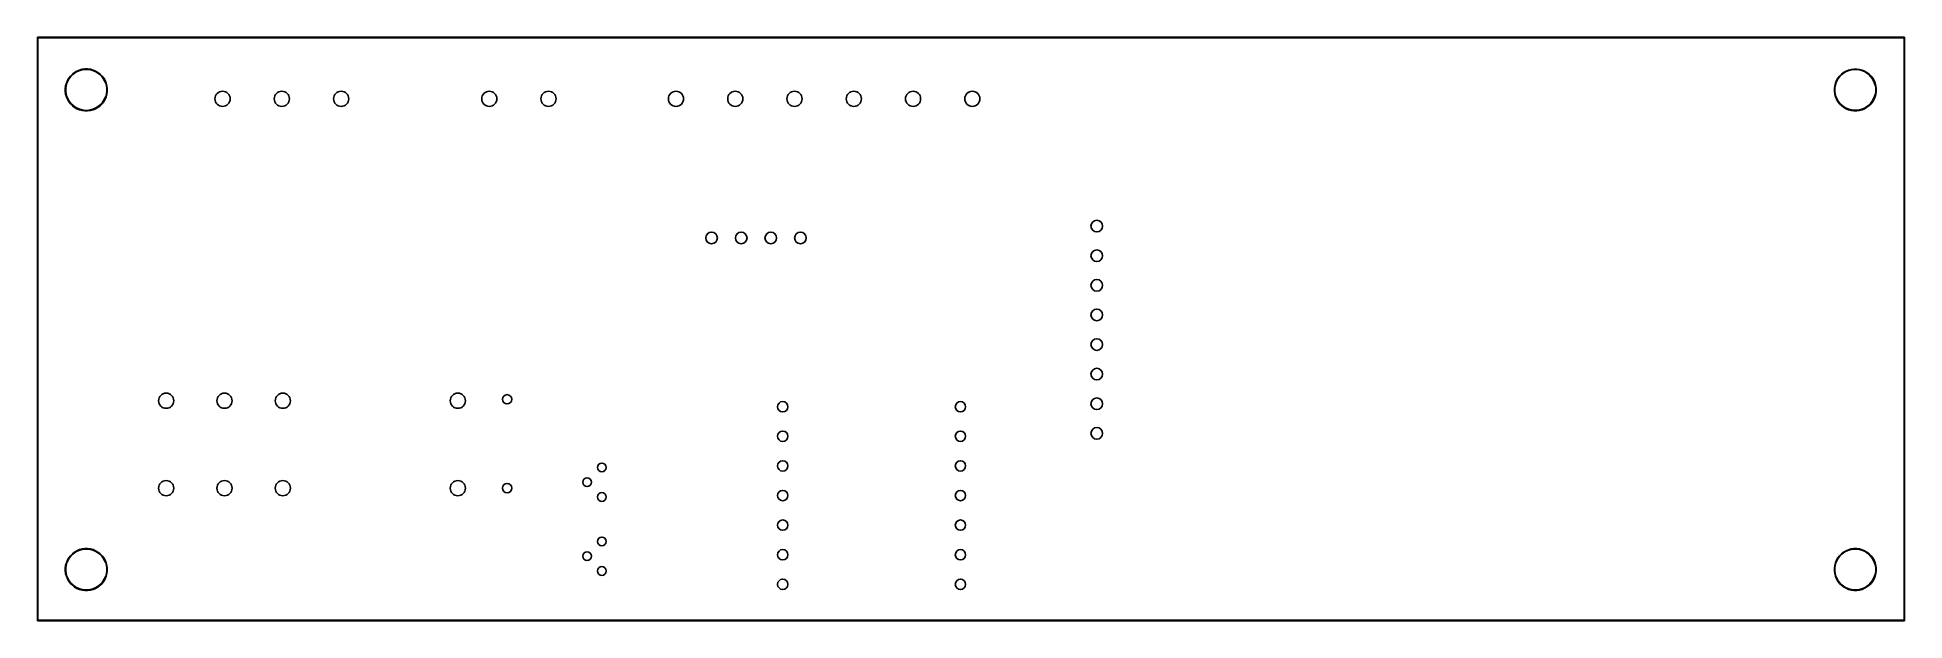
# Model space of a CAD drawing. Extents: x 68 to 228, y -124 to -74.
import ezdxf

# ---------------------------------------------------------------- set-up
doc = ezdxf.new("R2010")
doc.units = 0
doc.layers.add('BLACK', color=7, linetype='CONTINUOUS')

msp = doc.modelspace()

# ---------------------------------------------------------------- linework, layer by layer
at = {"layer": 'BLACK', "linetype": 'CONTINUOUS'}
for p, q in [((67.689, -74.379), (67.690903, -74.369433)), ((67.689, -124.379), (67.689, -74.379)), ((67.690903, -74.369433), (67.704433, -74.355903)), ((67.704433, -74.355903), (67.714, -74.354)), ((67.714, -74.354), (227.714, -74.354)), ((67.739, -74.404), (67.739, -124.354)), ((227.689, -74.404), (67.739, -74.404)), ((227.689, -124.354), (227.689, -74.404)), ((227.714, -74.354), (227.723567, -74.355903)), ((227.723567, -74.355903), (227.737097, -74.369433)), ((227.737097, -74.369433), (227.739, -74.379)), ((227.739, -74.379), (227.739, -124.379)), ((70.113644, -78.515252), (70.174685, -78.287445)), ((70.21847, -78.302308), (70.158995, -78.524273)), ((70.174685, -78.287445), (70.264938, -78.069553)), ((70.306409, -78.090004), (70.21847, -78.302308)), ((70.264938, -78.069553), (70.38286, -77.865307)), ((70.421307, -77.890996), (70.306409, -78.090004)), ((70.38286, -77.865307), (70.526433, -77.678199)), ((70.561197, -77.708687), (70.421307, -77.890996)), ((70.526433, -77.678199), (70.693199, -77.511433)), ((70.723687, -77.546197), (70.561197, -77.708687)), ((70.693199, -77.511433), (70.880307, -77.36786)), ((70.905996, -77.406307), (70.723687, -77.546197)), ((70.880307, -77.36786), (71.084553, -77.249938)), ((71.105004, -77.291409), (70.905996, -77.406307)), ((71.084553, -77.249938), (71.302445, -77.159685)), ((71.317308, -77.20347), (71.105004, -77.291409)), ((71.302445, -77.159685), (71.530252, -77.098644)), ((71.539273, -77.143995), (71.317308, -77.20347)), ((71.530252, -77.098644), (71.764078, -77.06786)), ((71.767102, -77.114), (71.539273, -77.143995)), ((71.764078, -77.06786), (71.999922, -77.06786)), ((71.996898, -77.114), (71.767102, -77.114)), ((72.224727, -77.143995), (71.996898, -77.114)), ((71.999922, -77.06786), (72.233748, -77.098644)), ((72.446692, -77.20347), (72.224727, -77.143995)), ((72.233748, -77.098644), (72.461555, -77.159685)), ((72.658996, -77.291409), (72.446692, -77.20347)), ((72.461555, -77.159685), (72.679447, -77.249938)), ((72.858004, -77.406307), (72.658996, -77.291409)), ((72.679447, -77.249938), (72.883693, -77.36786)), ((73.040313, -77.546197), (72.858004, -77.406307)), ((72.883693, -77.36786), (73.070801, -77.511433)), ((73.202803, -77.708687), (73.040313, -77.546197)), ((73.070801, -77.511433), (73.237567, -77.678199)), ((73.342693, -77.890996), (73.202803, -77.708687)), ((73.237567, -77.678199), (73.38114, -77.865307)), ((73.457591, -78.090004), (73.342693, -77.890996)), ((73.38114, -77.865307), (73.499062, -78.069553)), ((73.54553, -78.302308), (73.457591, -78.090004)), ((73.499062, -78.069553), (73.589315, -78.287445)), ((73.605005, -78.524273), (73.54553, -78.302308)), ((73.589315, -78.287445), (73.650356, -78.515252)), ((221.746972, -78.516424), (221.807809, -78.289376)), ((221.851607, -78.304243), (221.792335, -78.525448)), ((221.807809, -78.289376), (221.897762, -78.072211)), ((221.939244, -78.092667), (221.851607, -78.304243)), ((221.897762, -78.072211), (222.015291, -77.868645)), ((222.053748, -77.894341), (221.939244, -78.092667)), ((222.015291, -77.868645), (222.158385, -77.682161)), ((222.193159, -77.712657), (222.053748, -77.894341)), ((222.158385, -77.682161), (222.324596, -77.51595)), ((222.355092, -77.550724), (222.193159, -77.712657)), ((222.324596, -77.51595), (222.51108, -77.372856)), ((222.536776, -77.411313), (222.355092, -77.550724)), ((222.51108, -77.372856), (222.714646, -77.255327)), ((222.735102, -77.296809), (222.536776, -77.411313)), ((222.714646, -77.255327), (222.931811, -77.165374)), ((222.946678, -77.209172), (222.735102, -77.296809)), ((222.931811, -77.165374), (223.158859, -77.104537)), ((223.167883, -77.1499), (222.946678, -77.209172)), ((223.158859, -77.104537), (223.391906, -77.073855)), ((223.394931, -77.120008), (223.167883, -77.1499)), ((223.391906, -77.073855), (223.626964, -77.073855)), ((223.623939, -77.120008), (223.394931, -77.120008)), ((223.850987, -77.1499), (223.623939, -77.120008)), ((223.626964, -77.073855), (223.860011, -77.104537)), ((224.072192, -77.209172), (223.850987, -77.1499)), ((223.860011, -77.104537), (224.087059, -77.165374)), ((224.283768, -77.296809), (224.072192, -77.209172)), ((224.087059, -77.165374), (224.304224, -77.255327)), ((224.482094, -77.411313), (224.283768, -77.296809)), ((224.304224, -77.255327), (224.50779, -77.372856)), ((224.663778, -77.550724), (224.482094, -77.411313)), ((224.50779, -77.372856), (224.694274, -77.51595)), ((224.825711, -77.712657), (224.663778, -77.550724)), ((224.694274, -77.51595), (224.860485, -77.682161)), ((224.965122, -77.894341), (224.825711, -77.712657)), ((224.860485, -77.682161), (225.003579, -77.868645)), ((225.079626, -78.092667), (224.965122, -77.894341)), ((225.003579, -77.868645), (225.121108, -78.072211)), ((225.167263, -78.304243), (225.079626, -78.092667)), ((225.121108, -78.072211), (225.211061, -78.289376)), ((225.226535, -78.525448), (225.167263, -78.304243)), ((225.211061, -78.289376), (225.271898, -78.516424)), ((70.08286, -78.749078), (70.113644, -78.515252)), ((70.08286, -78.752102), (70.08286, -78.749078)), ((70.08286, -78.984922), (70.08286, -78.752102)), ((70.113644, -79.218748), (70.08286, -78.984922)), ((70.174685, -79.446555), (70.113644, -79.218748)), ((70.158995, -78.524273), (70.129, -78.752102)), ((70.129, -78.752102), (70.129, -78.981898)), ((70.129, -78.981898), (70.158995, -79.209727)), ((70.158995, -79.209727), (70.21847, -79.431692)), ((70.264938, -79.664447), (70.174685, -79.446555)), ((70.21847, -79.431692), (70.306409, -79.643996)), ((70.38286, -79.868693), (70.264938, -79.664447)), ((70.306409, -79.643996), (70.421307, -79.843004)), ((70.526433, -80.055801), (70.38286, -79.868693)), ((70.421307, -79.843004), (70.561197, -80.025313)), ((73.202803, -80.025313), (73.342693, -79.843004)), ((73.38114, -79.868693), (73.237567, -80.055801)), ((73.342693, -79.843004), (73.457591, -79.643996)), ((73.499062, -79.664447), (73.38114, -79.868693)), ((73.457591, -79.643996), (73.54553, -79.431692)), ((73.589315, -79.446555), (73.499062, -79.664447)), ((73.54553, -79.431692), (73.605005, -79.209727)), ((73.650356, -79.218748), (73.589315, -79.446555)), ((73.635, -78.752102), (73.605005, -78.524273)), ((73.605005, -79.209727), (73.635, -78.981898)), ((73.635, -78.981898), (73.635, -78.752102)), ((73.650356, -78.515252), (73.68114, -78.749078)), ((73.68114, -78.984922), (73.650356, -79.218748)), ((73.68114, -78.749078), (73.68114, -78.984922)), ((221.71629, -78.749471), (221.746972, -78.516424)), ((221.71629, -78.752496), (221.71629, -78.749471)), ((221.71629, -78.984529), (221.71629, -78.752496)), ((221.746972, -79.217576), (221.71629, -78.984529)), ((221.807809, -79.444624), (221.746972, -79.217576)), ((221.792335, -78.525448), (221.762443, -78.752496)), ((221.762443, -78.752496), (221.762443, -78.981504)), ((221.762443, -78.981504), (221.792335, -79.208552)), ((221.792335, -79.208552), (221.851607, -79.429757)), ((221.897762, -79.661789), (221.807809, -79.444624)), ((221.851607, -79.429757), (221.939244, -79.641333)), ((222.015291, -79.865355), (221.897762, -79.661789)), ((221.939244, -79.641333), (222.053748, -79.839659)), ((222.158385, -80.051839), (222.015291, -79.865355)), ((222.053748, -79.839659), (222.193159, -80.021343)), ((222.193159, -80.021343), (222.355092, -80.183276)), ((224.663778, -80.183276), (224.825711, -80.021343)), ((224.825711, -80.021343), (224.965122, -79.839659)), ((225.003579, -79.865355), (224.860485, -80.051839)), ((224.965122, -79.839659), (225.079626, -79.641333)), ((225.121108, -79.661789), (225.003579, -79.865355)), ((225.079626, -79.641333), (225.167263, -79.429757)), ((225.211061, -79.444624), (225.121108, -79.661789)), ((225.167263, -79.429757), (225.226535, -79.208552)), ((225.271898, -79.217576), (225.211061, -79.444624)), ((225.256427, -78.752496), (225.226535, -78.525448)), ((225.226535, -79.208552), (225.256427, -78.981504)), ((225.256427, -78.981504), (225.256427, -78.752496)), ((225.271898, -78.516424), (225.30258, -78.749471)), ((225.30258, -78.984529), (225.271898, -79.217576)), ((225.30258, -78.749471), (225.30258, -78.984529)), ((70.693199, -80.222567), (70.526433, -80.055801)), ((70.561197, -80.025313), (70.723687, -80.187803)), ((70.880307, -80.36614), (70.693199, -80.222567)), ((70.723687, -80.187803), (70.905996, -80.327693)), ((71.084553, -80.484062), (70.880307, -80.36614)), ((70.905996, -80.327693), (71.105004, -80.442591)), ((71.302445, -80.574315), (71.084553, -80.484062)), ((71.105004, -80.442591), (71.317308, -80.53053)), ((71.530252, -80.635356), (71.302445, -80.574315)), ((71.317308, -80.53053), (71.539273, -80.590005)), ((71.764078, -80.66614), (71.530252, -80.635356)), ((71.539273, -80.590005), (71.767102, -80.62)), ((71.999922, -80.66614), (71.764078, -80.66614)), ((71.767102, -80.62), (71.996898, -80.62)), ((71.996898, -80.62), (72.224727, -80.590005)), ((72.233748, -80.635356), (71.999922, -80.66614)), ((72.224727, -80.590005), (72.446692, -80.53053)), ((72.461555, -80.574315), (72.233748, -80.635356)), ((72.446692, -80.53053), (72.658996, -80.442591)), ((72.679447, -80.484062), (72.461555, -80.574315)), ((72.658996, -80.442591), (72.858004, -80.327693)), ((72.883693, -80.36614), (72.679447, -80.484062)), ((72.858004, -80.327693), (73.040313, -80.187803)), ((73.070801, -80.222567), (72.883693, -80.36614)), ((73.040313, -80.187803), (73.202803, -80.025313)), ((73.237567, -80.055801), (73.070801, -80.222567)), ((222.324596, -80.21805), (222.158385, -80.051839)), ((222.51108, -80.361144), (222.324596, -80.21805)), ((222.355092, -80.183276), (222.536776, -80.322687)), ((222.714646, -80.478673), (222.51108, -80.361144)), ((222.536776, -80.322687), (222.735102, -80.437191)), ((222.931811, -80.568626), (222.714646, -80.478673)), ((222.735102, -80.437191), (222.946678, -80.524828)), ((223.158859, -80.629463), (222.931811, -80.568626)), ((222.946678, -80.524828), (223.167883, -80.5841)), ((223.391906, -80.660145), (223.158859, -80.629463)), ((223.167883, -80.5841), (223.394931, -80.613992)), ((223.626964, -80.660145), (223.391906, -80.660145)), ((223.394931, -80.613992), (223.623939, -80.613992)), ((223.623939, -80.613992), (223.850987, -80.5841)), ((223.860011, -80.629463), (223.626964, -80.660145)), ((223.850987, -80.5841), (224.072192, -80.524828)), ((224.087059, -80.568626), (223.860011, -80.629463)), ((224.072192, -80.524828), (224.283768, -80.437191)), ((224.304224, -80.478673), (224.087059, -80.568626)), ((224.283768, -80.437191), (224.482094, -80.322687)), ((224.50779, -80.361144), (224.304224, -80.478673)), ((224.482094, -80.322687), (224.663778, -80.183276)), ((224.694274, -80.21805), (224.50779, -80.361144)), ((224.860485, -80.051839), (224.694274, -80.21805)), ((70.880307, -118.51586), (71.084553, -118.397938)), ((71.084553, -118.397938), (71.302445, -118.307685)), ((71.317308, -118.35147), (71.105004, -118.439409)), ((71.302445, -118.307685), (71.530252, -118.246644)), ((71.539273, -118.291995), (71.317308, -118.35147)), ((71.530252, -118.246644), (71.764078, -118.21586)), ((71.767102, -118.262), (71.539273, -118.291995)), ((71.764078, -118.21586), (71.999922, -118.21586)), ((71.996898, -118.262), (71.767102, -118.262)), ((72.224727, -118.291995), (71.996898, -118.262)), ((71.999922, -118.21586), (72.233748, -118.246644)), ((72.446692, -118.35147), (72.224727, -118.291995)), ((72.233748, -118.246644), (72.461555, -118.307685)), ((72.658996, -118.439409), (72.446692, -118.35147)), ((72.461555, -118.307685), (72.679447, -118.397938)), ((72.679447, -118.397938), (72.883693, -118.51586)), ((222.51108, -118.520856), (222.714646, -118.403327)), ((222.714646, -118.403327), (222.931811, -118.313374)), ((222.946678, -118.357172), (222.735102, -118.444809)), ((222.931811, -118.313374), (223.158859, -118.252537)), ((223.167883, -118.2979), (222.946678, -118.357172)), ((223.158859, -118.252537), (223.391906, -118.221855)), ((223.394931, -118.268008), (223.167883, -118.2979)), ((223.391906, -118.221855), (223.626964, -118.221855)), ((223.623939, -118.268008), (223.394931, -118.268008)), ((223.850987, -118.2979), (223.623939, -118.268008)), ((223.626964, -118.221855), (223.860011, -118.252537)), ((224.072192, -118.357172), (223.850987, -118.2979)), ((223.860011, -118.252537), (224.087059, -118.313374)), ((224.283768, -118.444809), (224.072192, -118.357172)), ((224.087059, -118.313374), (224.304224, -118.403327)), ((224.304224, -118.403327), (224.50779, -118.520856)), ((70.08286, -119.897078), (70.113644, -119.663252)), ((70.08286, -119.900102), (70.08286, -119.897078)), ((70.08286, -120.132922), (70.08286, -119.900102)), ((70.113644, -119.663252), (70.174685, -119.435445)), ((70.158995, -119.672273), (70.129, -119.900102)), ((70.129, -119.900102), (70.129, -120.129898)), ((70.21847, -119.450308), (70.158995, -119.672273)), ((70.174685, -119.435445), (70.264938, -119.217553)), ((70.306409, -119.238004), (70.21847, -119.450308)), ((70.264938, -119.217553), (70.38286, -119.013307)), ((70.421307, -119.038996), (70.306409, -119.238004)), ((70.38286, -119.013307), (70.526433, -118.826199)), ((70.561197, -118.856687), (70.421307, -119.038996)), ((70.526433, -118.826199), (70.693199, -118.659433)), ((70.723687, -118.694197), (70.561197, -118.856687)), ((70.693199, -118.659433), (70.880307, -118.51586)), ((70.905996, -118.554307), (70.723687, -118.694197)), ((71.105004, -118.439409), (70.905996, -118.554307)), ((72.858004, -118.554307), (72.658996, -118.439409)), ((73.040313, -118.694197), (72.858004, -118.554307)), ((72.883693, -118.51586), (73.070801, -118.659433)), ((73.202803, -118.856687), (73.040313, -118.694197)), ((73.070801, -118.659433), (73.237567, -118.826199)), ((73.342693, -119.038996), (73.202803, -118.856687)), ((73.237567, -118.826199), (73.38114, -119.013307)), ((73.457591, -119.238004), (73.342693, -119.038996)), ((73.38114, -119.013307), (73.499062, -119.217553)), ((73.54553, -119.450308), (73.457591, -119.238004)), ((73.499062, -119.217553), (73.589315, -119.435445)), ((73.605005, -119.672273), (73.54553, -119.450308)), ((73.589315, -119.435445), (73.650356, -119.663252)), ((73.635, -119.900102), (73.605005, -119.672273)), ((73.635, -120.129898), (73.635, -119.900102)), ((73.650356, -119.663252), (73.68114, -119.897078)), ((73.68114, -119.897078), (73.68114, -120.132922)), ((221.71629, -119.897471), (221.746972, -119.664424)), ((221.71629, -119.900496), (221.71629, -119.897471)), ((221.71629, -120.132529), (221.71629, -119.900496)), ((221.746972, -119.664424), (221.807809, -119.437376)), ((221.792335, -119.673448), (221.762443, -119.900496)), ((221.762443, -119.900496), (221.762443, -120.129504)), ((221.851607, -119.452243), (221.792335, -119.673448)), ((221.807809, -119.437376), (221.897762, -119.220211)), ((221.939244, -119.240667), (221.851607, -119.452243)), ((221.897762, -119.220211), (222.015291, -119.016645)), ((222.053748, -119.042341), (221.939244, -119.240667)), ((222.015291, -119.016645), (222.158385, -118.830161)), ((222.193159, -118.860657), (222.053748, -119.042341)), ((222.158385, -118.830161), (222.324596, -118.66395)), ((222.355092, -118.698724), (222.193159, -118.860657)), ((222.324596, -118.66395), (222.51108, -118.520856)), ((222.536776, -118.559313), (222.355092, -118.698724)), ((222.735102, -118.444809), (222.536776, -118.559313)), ((224.482094, -118.559313), (224.283768, -118.444809)), ((224.663778, -118.698724), (224.482094, -118.559313)), ((224.50779, -118.520856), (224.694274, -118.66395)), ((224.825711, -118.860657), (224.663778, -118.698724)), ((224.694274, -118.66395), (224.860485, -118.830161)), ((224.965122, -119.042341), (224.825711, -118.860657)), ((224.860485, -118.830161), (225.003579, -119.016645)), ((225.079626, -119.240667), (224.965122, -119.042341)), ((225.003579, -119.016645), (225.121108, -119.220211)), ((225.167263, -119.452243), (225.079626, -119.240667)), ((225.121108, -119.220211), (225.211061, -119.437376)), ((225.226535, -119.673448), (225.167263, -119.452243)), ((225.211061, -119.437376), (225.271898, -119.664424)), ((225.256427, -119.900496), (225.226535, -119.673448)), ((225.256427, -120.129504), (225.256427, -119.900496)), ((225.271898, -119.664424), (225.30258, -119.897471)), ((225.30258, -119.897471), (225.30258, -120.132529)), ((70.113644, -120.366748), (70.08286, -120.132922)), ((70.174685, -120.594555), (70.113644, -120.366748)), ((70.129, -120.129898), (70.158995, -120.357727)), ((70.158995, -120.357727), (70.21847, -120.579692)), ((70.264938, -120.812447), (70.174685, -120.594555)), ((70.21847, -120.579692), (70.306409, -120.791996)), ((70.38286, -121.016693), (70.264938, -120.812447)), ((70.306409, -120.791996), (70.421307, -120.991004)), ((70.526433, -121.203801), (70.38286, -121.016693)), ((70.421307, -120.991004), (70.561197, -121.173313)), ((70.693199, -121.370567), (70.526433, -121.203801)), ((70.561197, -121.173313), (70.723687, -121.335803)), ((70.880307, -121.51414), (70.693199, -121.370567)), ((70.723687, -121.335803), (70.905996, -121.475693)), ((71.084553, -121.632062), (70.880307, -121.51414)), ((70.905996, -121.475693), (71.105004, -121.590591)), ((71.302445, -121.722315), (71.084553, -121.632062)), ((71.105004, -121.590591), (71.317308, -121.67853)), ((72.446692, -121.67853), (72.658996, -121.590591)), ((72.679447, -121.632062), (72.461555, -121.722315)), ((72.658996, -121.590591), (72.858004, -121.475693)), ((72.883693, -121.51414), (72.679447, -121.632062)), ((72.858004, -121.475693), (73.040313, -121.335803)), ((73.070801, -121.370567), (72.883693, -121.51414)), ((73.040313, -121.335803), (73.202803, -121.173313)), ((73.237567, -121.203801), (73.070801, -121.370567)), ((73.202803, -121.173313), (73.342693, -120.991004)), ((73.38114, -121.016693), (73.237567, -121.203801)), ((73.342693, -120.991004), (73.457591, -120.791996)), ((73.499062, -120.812447), (73.38114, -121.016693)), ((73.457591, -120.791996), (73.54553, -120.579692)), ((73.589315, -120.594555), (73.499062, -120.812447)), ((73.54553, -120.579692), (73.605005, -120.357727)), ((73.650356, -120.366748), (73.589315, -120.594555)), ((73.605005, -120.357727), (73.635, -120.129898)), ((73.68114, -120.132922), (73.650356, -120.366748)), ((221.746972, -120.365576), (221.71629, -120.132529)), ((221.807809, -120.592624), (221.746972, -120.365576)), ((221.762443, -120.129504), (221.792335, -120.356552)), ((221.792335, -120.356552), (221.851607, -120.577757)), ((221.897762, -120.809789), (221.807809, -120.592624)), ((221.851607, -120.577757), (221.939244, -120.789333)), ((222.015291, -121.013355), (221.897762, -120.809789)), ((221.939244, -120.789333), (222.053748, -120.987659)), ((222.158385, -121.199839), (222.015291, -121.013355)), ((222.053748, -120.987659), (222.193159, -121.169343)), ((222.324596, -121.36605), (222.158385, -121.199839)), ((222.193159, -121.169343), (222.355092, -121.331276)), ((222.51108, -121.509144), (222.324596, -121.36605)), ((222.355092, -121.331276), (222.536776, -121.470687)), ((222.714646, -121.626673), (222.51108, -121.509144)), ((222.536776, -121.470687), (222.735102, -121.585191)), ((222.931811, -121.716626), (222.714646, -121.626673)), ((222.735102, -121.585191), (222.946678, -121.672828)), ((224.072192, -121.672828), (224.283768, -121.585191)), ((224.304224, -121.626673), (224.087059, -121.716626)), ((224.283768, -121.585191), (224.482094, -121.470687)), ((224.50779, -121.509144), (224.304224, -121.626673)), ((224.482094, -121.470687), (224.663778, -121.331276)), ((224.694274, -121.36605), (224.50779, -121.509144)), ((224.663778, -121.331276), (224.825711, -121.169343)), ((224.860485, -121.199839), (224.694274, -121.36605)), ((224.825711, -121.169343), (224.965122, -120.987659)), ((225.003579, -121.013355), (224.860485, -121.199839)), ((224.965122, -120.987659), (225.079626, -120.789333)), ((225.121108, -120.809789), (225.003579, -121.013355)), ((225.079626, -120.789333), (225.167263, -120.577757)), ((225.211061, -120.592624), (225.121108, -120.809789)), ((225.167263, -120.577757), (225.226535, -120.356552)), ((225.271898, -120.365576), (225.211061, -120.592624)), ((225.226535, -120.356552), (225.256427, -120.129504)), ((225.30258, -120.132529), (225.271898, -120.365576)), ((71.530252, -121.783356), (71.302445, -121.722315)), ((71.317308, -121.67853), (71.539273, -121.738005)), ((71.764078, -121.81414), (71.530252, -121.783356)), ((71.539273, -121.738005), (71.767102, -121.768)), ((71.999922, -121.81414), (71.764078, -121.81414)), ((71.767102, -121.768), (71.996898, -121.768)), ((71.996898, -121.768), (72.224727, -121.738005)), ((72.233748, -121.783356), (71.999922, -121.81414)), ((72.224727, -121.738005), (72.446692, -121.67853)), ((72.461555, -121.722315), (72.233748, -121.783356)), ((223.158859, -121.777463), (222.931811, -121.716626)), ((222.946678, -121.672828), (223.167883, -121.7321)), ((223.391906, -121.808145), (223.158859, -121.777463)), ((223.167883, -121.7321), (223.394931, -121.761992)), ((223.626964, -121.808145), (223.391906, -121.808145)), ((223.394931, -121.761992), (223.623939, -121.761992)), ((223.623939, -121.761992), (223.850987, -121.7321)), ((223.860011, -121.777463), (223.626964, -121.808145)), ((223.850987, -121.7321), (224.072192, -121.672828)), ((224.087059, -121.716626), (223.860011, -121.777463)), ((67.690903, -124.388567), (67.689, -124.379)), ((67.704433, -124.402097), (67.690903, -124.388567)), ((67.714, -124.404), (67.704433, -124.402097)), ((227.714, -124.404), (67.714, -124.404)), ((67.739, -124.354), (227.689, -124.354)), ((227.723567, -124.402097), (227.714, -124.404)), ((227.737097, -124.388567), (227.723567, -124.402097)), ((227.739, -124.379), (227.737097, -124.388567))]:
    msp.add_line(p, q, dxfattribs=at)
at = {"layer": 'BLACK'}
for centre, radius in [((83.566, -79.629), 0.65), ((83.566, -79.629), 0.65), ((88.646, -79.629), 0.65), ((88.646, -79.629), 0.65), ((93.726, -79.629), 0.65), ((93.726, -79.629), 0.65), ((106.426, -79.629), 0.65), ((106.426, -79.629), 0.65), ((111.506, -79.629), 0.65), ((111.506, -79.629), 0.65), ((122.428, -79.629), 0.65), ((122.428, -79.629), 0.65), ((127.508, -79.629), 0.65), ((127.508, -79.629), 0.65), ((132.588, -79.629), 0.65), ((132.588, -79.629), 0.65), ((137.668, -79.629), 0.65), ((137.668, -79.629), 0.65), ((142.748, -79.629), 0.65), ((142.748, -79.629), 0.65), ((147.828, -79.629), 0.65), ((147.828, -79.629), 0.65), ((125.476, -91.567), 0.5), ((125.476, -91.567), 0.5), ((128.016, -91.567), 0.5), ((128.016, -91.567), 0.5), ((130.556, -91.567), 0.5), ((130.556, -91.567), 0.5), ((133.096, -91.567), 0.5), ((133.096, -91.567), 0.5), ((158.496, -90.551), 0.5), ((158.496, -90.551), 0.5), ((158.496, -93.091), 0.5), ((158.496, -93.091), 0.5), ((158.496, -95.631), 0.5), ((158.496, -95.631), 0.5), ((158.496, -98.171), 0.5), ((158.496, -98.171), 0.5), ((158.496, -100.711), 0.5), ((158.496, -100.711), 0.5), ((158.496, -103.251), 0.5), ((158.496, -103.251), 0.5), ((78.7315, -105.5345), 0.65), ((78.7315, -105.5345), 0.65), ((83.7315, -105.5345), 0.65), ((83.7315, -105.5345), 0.65), ((88.7315, -105.5345), 0.65), ((88.7315, -105.5345), 0.65), ((103.7315, -105.5345), 0.65), ((103.7315, -105.5345), 0.65), ((107.95, -105.41), 0.4), ((107.95, -105.41), 0.4), ((131.572, -106.045), 0.4445), ((131.572, -106.045), 0.4445), ((146.812, -106.045), 0.4445), ((146.812, -106.045), 0.4445), ((158.496, -105.791), 0.5), ((158.496, -105.791), 0.5), ((131.572, -108.585), 0.4445), ((131.572, -108.585), 0.4445), ((146.812, -108.585), 0.4445), ((146.812, -108.585), 0.4445), ((158.496, -108.331), 0.5), ((158.496, -108.331), 0.5), ((116.078, -111.252), 0.375), ((116.078, -111.252), 0.375), ((131.572, -111.125), 0.4445), ((131.572, -111.125), 0.4445), ((146.812, -111.125), 0.4445), ((146.812, -111.125), 0.4445), ((78.7315, -113.0345), 0.65), ((78.7315, -113.0345), 0.65), ((83.7315, -113.0345), 0.65), ((83.7315, -113.0345), 0.65), ((88.7315, -113.0345), 0.65), ((88.7315, -113.0345), 0.65), ((103.7315, -113.0345), 0.65), ((103.7315, -113.0345), 0.65), ((107.95, -113.03), 0.4), ((107.95, -113.03), 0.4), ((114.808, -112.522), 0.375), ((114.808, -112.522), 0.375), ((116.078, -113.792), 0.375), ((116.078, -113.792), 0.375), ((131.572, -113.665), 0.4445), ((131.572, -113.665), 0.4445), ((146.812, -113.665), 0.4445), ((146.812, -113.665), 0.4445), ((131.572, -116.205), 0.4445), ((131.572, -116.205), 0.4445), ((146.812, -116.205), 0.4445), ((146.812, -116.205), 0.4445), ((116.078, -117.602), 0.375), ((116.078, -117.602), 0.375), ((131.572, -118.745), 0.4445), ((131.572, -118.745), 0.4445), ((146.812, -118.745), 0.4445), ((146.812, -118.745), 0.4445), ((114.808, -118.872), 0.375), ((114.808, -118.872), 0.375), ((116.078, -120.142), 0.375), ((116.078, -120.142), 0.375), ((131.572, -121.285), 0.4445), ((131.572, -121.285), 0.4445), ((146.812, -121.285), 0.4445), ((146.812, -121.285), 0.4445)]:
    msp.add_circle(centre, radius, dxfattribs=at)

doc.saveas('drawing.dxf')
